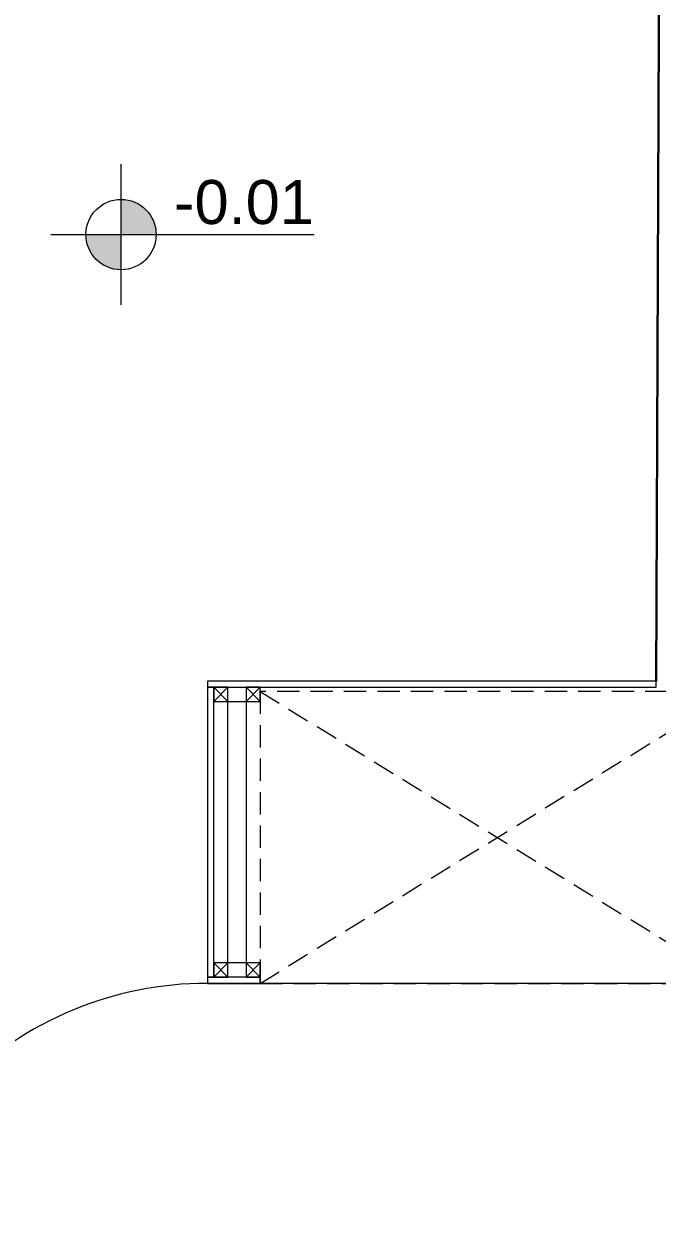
# Model space of a CAD drawing. Header units: centimetres. Extents: x 5488 to 20269, y -31398 to -19684.
# Drawn here: x 18556.4 to 18736.6, y -23378.7 to -23039 of the extents above; entities that cross this region are included whole.
import ezdxf
from ezdxf.enums import TextEntityAlignment as Align

# ---------------------------------------------------------------- set-up
doc = ezdxf.new("R2010")
doc.units = ezdxf.units.CM
doc.linetypes.add('HIDDEN', pattern=[9.525, 6.35, -3.175])
for name, color, linetype, lineweight in [('CRC_plan_kot', 4, 'Continuous', 20), ('CRC_plan_kot_isim', 3, 'Continuous', 20), ('xxx_Auto_DIMENSION_INTERIOR', 33, 'Continuous', 0), ('xxx_Auto_Duvar_Duvar Plan Kesit', 7, 'Continuous', 30), ('xxx_Auto_Kaplama_Ahşap', 34, 'Continuous', 0), ('xxx_Auto_Kaplama_Metal', 133, 'Continuous', 0), ('xxx_Auto_Konstruksiyon_Metal', 141, 'Continuous', 0), ('xxx_Auto_Merdiven_Merdiven', 163, 'Continuous', 15), ('xxx_Auto_Tefris_Silik', 252, 'Continuous', 13), ('xxx_Auto_Yardimci_Yazi', 7, 'Continuous', 9)]:
    doc.layers.add(name, color=color, linetype=linetype, lineweight=lineweight)
doc.styles.add('a_Arial-50', font='arial.ttf', dxfattribs={"height": 0.125})

# ---------------------------------------------------------------- blocks, each defined once
blk = doc.blocks.new('40_40_kutu profil')
at = {"layer": 'xxx_Auto_Konstruksiyon_Metal'}
blk.add_lwpolyline([(0, -4), (4, -4), (4, 0), (0, 0)], close=True, dxfattribs=at)
for points in [[(0, -4), (4, 0)], [(4, -4), (0, 0)]]:
    blk.add_lwpolyline(points, dxfattribs=at)
blk = doc.blocks.new('level_50')
for points in [[(10, 0, 0.414214), (0, 10), (0, 0)], [(0, 0), (-10, 0, 0.414214), (0, -10)]]:
    blk.add_hatch(color=256).paths.add_polyline_path(points)
for p, q in [((0, 0), (0, 20)), ((-20, 0), (0, 0)), ((0, -20), (0, 0)), ((0, 0), (55, 0))]:
    blk.add_line(p, q)
blk.add_circle((0, 0), 10)
blk = doc.blocks.new('level')
blk.add_blockref('level_50', (0, 0))
at = {"layer": 'xxx_Auto_Yardimci_Yazi', "style": 'a_Arial-50'}
blk.add_attdef('LEVEL', text='', height=12.5, dxfattribs=at).set_placement((35, 3), align=Align.CENTER)
blk = doc.blocks.new('PLAN KOT')
at = {"layer": 'CRC_plan_kot'}
ref = blk.add_blockref('level', (-360.71, 1566.92), dxfattribs=at)
ref.add_attrib('LEVEL', '-0.01', dxfattribs={"layer": 'CRC_plan_kot_isim', "height": 12.5, "style": 'a_Arial-50'}).set_placement((-325.71, 1569.92), align=Align.CENTER)

msp = doc.modelspace()

# ---------------------------------------------------------------- linework, layer by layer
at = {"layer": 'xxx_Auto_Duvar_Duvar Plan Kesit'}
msp.add_lwpolyline([(18736.33, -23225.91), (18738.13, -22786.72), (18764.44, -22786.72)], dxfattribs=at)
at = {"layer": 'xxx_Auto_Kaplama_Ahşap'}
for points in [[(18608.6, -23227.71), (18736.33, -23227.71), (18736.33, -23225.91), (18608.6, -23225.91)], [(18608.6, -23310.11), (18610.4, -23310.11), (18610.4, -23227.71), (18608.6, -23227.71)], [(18608.6, -23311.91), (18623.6, -23311.91), (18623.6, -23310.11), (18608.6, -23310.11)]]:
    msp.add_lwpolyline(points, close=True, dxfattribs=at)
at = {"layer": 'xxx_Auto_Kaplama_Metal'}
msp.add_lwpolyline([(18614.4, -23231.71), (18619.6, -23231.71), (18619.6, -23306.11), (18614.4, -23306.11)], close=True, dxfattribs=at)
at = {"layer": 'xxx_Auto_Merdiven_Merdiven'}
msp.add_lwpolyline([(18908.6, -23311.91), (18608.57, -23311.91, 0.414214), (18508.57, -23411.91), (18508.57, -23957.56)], format="xyb", dxfattribs=at)
at = {"layer": 'xxx_Auto_Tefris_Silik', "linetype": 'HIDDEN'}
msp.add_lwpolyline([(18758.6, -23228.91), (18623.6, -23228.91), (18623.6, -23311.91), (18758.6, -23311.91)], close=True, dxfattribs=at)
for points in [[(18623.6, -23228.91), (18758.6, -23311.91)], [(18623.6, -23311.91), (18758.6, -23228.91)]]:
    msp.add_lwpolyline(points, dxfattribs=at)

# ---------------------------------------------------------------- block references
at = {"layer": 'xxx_Auto_DIMENSION_INTERIOR'}
msp.add_blockref('PLAN KOT', (18944.73, -24665.85), dxfattribs=at)
at = {"layer": 'xxx_Auto_Kaplama_Ahşap'}
for p in [(18610.4, -23227.71), (18619.6, -23227.71), (18610.4, -23306.11), (18619.6, -23306.11)]:
    msp.add_blockref('40_40_kutu profil', p, dxfattribs=at)

doc.saveas('drawing.dxf')
